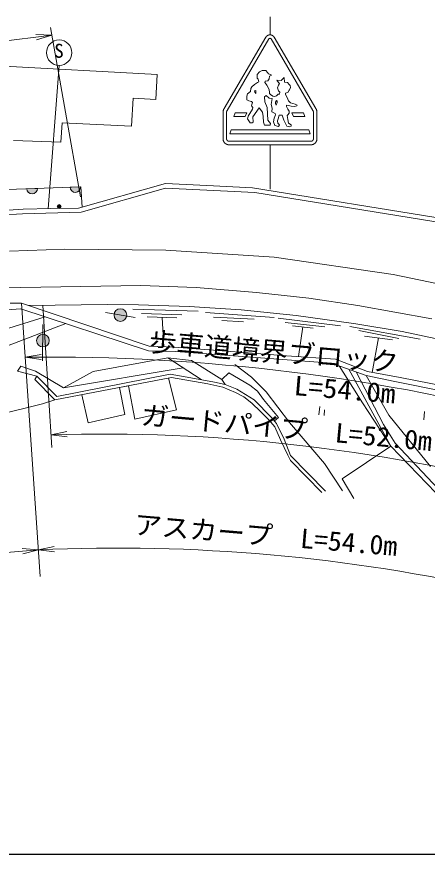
# Model space of a CAD drawing. Units: millimetres, scale not verified. Extents: x 40000 to 680000, y 20000 to 380000.
# Drawn here: x 498016 to 536756, y 205000 to 284088 of the extents above; entities that cross this region are included whole.
import ezdxf
from ezdxf.enums import TextEntityAlignment as Align

# ---------------------------------------------------------------- set-up
doc = ezdxf.new("R2010")
doc.units = ezdxf.units.MM
doc.header["$LTSCALE"] = 1000
doc.linetypes.add('CHAIN', pattern=[18.5, 12, -1.5, 3.5, -1.5])
for name, color, linetype, lineweight in [('M-BMK', 2, 'CHAIN', 13), ('M-STR-HTXT', 7, 'Continuous', 13), ('M-TTL-BAND', 7, 'Continuous', 25), ('M-WORK', 1, 'Continuous', 13)]:
    doc.layers.add(name, color=color, linetype=linetype, lineweight=lineweight)
doc.styles.add('ＭＳ ゴシック', font='')
doc.styles.get('ＭＳ ゴシック').set_extended_font_data('MS Gothic')

# ---------------------------------------------------------------- blocks, each defined once
blk = doc.blocks.new('open_arrow')
at = {"color": 0, "linetype": 'Continuous', "lineweight": -2}
blk.add_lwpolyline([(7.5, 1.25), (0, 0), (7.5, -1.25)], dxfattribs=at)

msp = doc.modelspace()

# ---------------------------------------------------------------- hatches: boundary and pattern name
at = {"layer": 'M-WORK'}
for points in [[(499961, 267882, -0.41421), (499479, 267365, -0.41421), (498962, 267848)], [(504044, 268022, -1), (503044, 267988)], [(502197, 266174, 0.41421), (502017, 266354, 0.41421), (501837, 266174, 1)], [(508394, 255917, 1), (507194, 255917, 1)], [(501082, 253502, 0.41421), (500482, 254102, 0.41421), (499882, 253502, 1)]]:
    msp.add_hatch(color=256, dxfattribs=at).paths.add_polyline_path(points)

# ---------------------------------------------------------------- linework, layer by layer
at = {"layer": 'M-BMK'}
for p, q in [((497322, 261960), (502510, 262151)), ((502510, 262151), (512088, 262047)), ((512088, 262047), (522308, 261370)), ((522308, 261370), (533551, 259739)), ((533551, 259739), (542957, 257763))]:
    msp.add_line(p, q, dxfattribs=at)
at = {"layer": 'M-STR-HTXT'}
for p, q in [((501329, 282347), (459763, 277224)), ((504018, 267096), (501199, 283085)), ((498477, 257041), (500224, 231228)), ((500478, 256827), (501330, 243425)), ((500053, 233753), (469980, 231241))]:
    msp.add_line(p, q, dxfattribs=at)
for points in [[(500319, 252208), (498822, 251941), (500325, 251708)], [(502746, 244910), (501254, 244617), (502761, 244410)], [(498579, 233379), (500053, 233753), (498538, 233877)], [(501540, 234070), (500053, 233753), (501563, 233570)]]:
    msp.add_lwpolyline(points, dxfattribs=at)
for centre, radius, start, end in [((500960, 65410), 186543, 75.15965, 90.65656), ((505990, 81045), 163640, 75.58439, 91.65833), ((507438, 70303), 163616, 77.23269, 92.58693)]:
    msp.add_arc(centre, radius, start, end, dxfattribs=at)
at = {"layer": 'M-TTL-BAND'}
msp.add_line((40000, 205000), (579000, 205000), dxfattribs=at)
at = {"layer": 'M-WORK'}
for p, q in [((521916, 282380), (521916, 284088)), ((494000, 279567), (511264, 278630)), ((502011, 279496), (500983, 265960)), ((511264, 278630), (511143, 276270)), ((520707, 278621), (520916, 278899)), ((520707, 278288), (520707, 278621)), ((520916, 278899), (521174, 279004)), ((521174, 279004), (521507, 279013)), ((521507, 279013), (521676, 278835)), ((521676, 278835), (521760, 278710)), ((521760, 278710), (522019, 278616)), ((521870, 278482), (521840, 278224)), ((522024, 278541), (521870, 278482)), ((522019, 278616), (522024, 278541)), ((520444, 277687), (520192, 277460)), ((520726, 277878), (520444, 277687)), ((520807, 278179), (520707, 278288)), ((520726, 277878), (520856, 277945)), ((520856, 277945), (520807, 278179)), ((521462, 278020), (521427, 277853)), ((521427, 277853), (521451, 277836)), ((521451, 277836), (521624, 277624)), ((521701, 278040), (521462, 278020)), ((521624, 277624), (521833, 277232)), ((521840, 278224), (521701, 278040)), ((522561, 278084), (522980, 278081)), ((522721, 277882), (522561, 278084)), ((522621, 277367), (522706, 277627)), ((522706, 277627), (522809, 277779)), ((522809, 277779), (522721, 277882)), ((522980, 278081), (523260, 278336)), ((523260, 278336), (523274, 277921)), ((523274, 277921), (523558, 277871)), ((523558, 277871), (523711, 277698)), ((523711, 277698), (523814, 277584)), ((519805, 276810), (519741, 276585)), ((520061, 277016), (519805, 276810)), ((520096, 277307), (520061, 277016)), ((520192, 277460), (520096, 277307)), ((520463, 277082), (520583, 277137)), ((520473, 276973), (520463, 277082)), ((520568, 276854), (520473, 276973)), ((520583, 277137), (520568, 276854)), ((521833, 277232), (521858, 276944)), ((521858, 276944), (521882, 276844)), ((521882, 276844), (521972, 276735)), ((522717, 277091), (522621, 277367)), ((522852, 276970), (522717, 277091)), ((522820, 276793), (522852, 276970)), ((523391, 276885), (523370, 276736)), ((523477, 276903), (523391, 276885)), ((523608, 276949), (523477, 276903)), ((523718, 277147), (523608, 276949)), ((523746, 277187), (523718, 277147)), ((523849, 277403), (523746, 277187)), ((523814, 277584), (523849, 277403)), ((508991, 276409), (508835, 273754)), ((511143, 276270), (508991, 276409)), ((519741, 276585), (519720, 276230)), ((519720, 276230), (519922, 276133)), ((519922, 276133), (520168, 276094)), ((520168, 276094), (520253, 275990)), ((521410, 276517), (521560, 276666)), ((521440, 276069), (521410, 276517)), ((521664, 275518), (521440, 276069)), ((521560, 276666), (521843, 276392)), ((521843, 276392), (522121, 276377)), ((521972, 276735), (522171, 276596)), ((522018, 275792), (522082, 276179)), ((522082, 276179), (522121, 276377)), ((522171, 276596), (522349, 276566)), ((522349, 276566), (522528, 276621)), ((522423, 276019), (522536, 276179)), ((522433, 275877), (522423, 276019)), ((522528, 276621), (522692, 276770)), ((522536, 276179), (522589, 276147)), ((522589, 276147), (522582, 275998)), ((522692, 276770), (522820, 276793)), ((523370, 276736), (523544, 276477)), ((523544, 276477), (523665, 276157)), ((523665, 276157), (523863, 275955)), ((520278, 275369), (519860, 274703)), ((520188, 275811), (520183, 275672)), ((520183, 275672), (520308, 275523)), ((520253, 275990), (520188, 275811)), ((520308, 275523), (520278, 275369)), ((520298, 274629), (520884, 275488)), ((520884, 275488), (521217, 275091)), ((521709, 274326), (521664, 275518)), ((522121, 275462), (522018, 275792)), ((522096, 275100), (522121, 275462)), ((522486, 275742), (522433, 275877)), ((522582, 275998), (522486, 275742)), ((523480, 275728), (523462, 275611)), ((523462, 275611), (523601, 275373)), ((523661, 275696), (523480, 275728)), ((523601, 275373), (523739, 275185)), ((523899, 275653), (523661, 275696)), ((523863, 275955), (524300, 275834)), ((524240, 275625), (523899, 275653)), ((524463, 275671), (524240, 275625)), ((524300, 275834), (524481, 275749)), ((524481, 275749), (524463, 275671)), ((518640, 275028), (518500, 274659)), ((519587, 274659), (518500, 274659)), ((519727, 275028), (518640, 275028)), ((519727, 275028), (519587, 274659)), ((519860, 274703), (519806, 274440)), ((519806, 274440), (520029, 274077)), ((520317, 274132), (520298, 274629)), ((521217, 275091), (521274, 274659)), ((521274, 274659), (521316, 274122)), ((522401, 274954), (522096, 275100)), ((522231, 274167), (522302, 274525)), ((522302, 274525), (522426, 274837)), ((522426, 274837), (522401, 274954)), ((522675, 274458), (522621, 274259)), ((522785, 274805), (522675, 274458)), ((523058, 274788), (522785, 274805)), ((523207, 274316), (523058, 274788)), ((523594, 274816), (523530, 274770)), ((523530, 274770), (523590, 274394)), ((523732, 274979), (523594, 274816)), ((523739, 275185), (523732, 274979)), ((523990, 275028), (524130, 274659)), ((523990, 275028), (525076, 275028)), ((524130, 274659), (525216, 274659)), ((525076, 275028), (525216, 274659)), ((502297, 274061), (502173, 272252)), ((508835, 273754), (502297, 274061)), ((520029, 274077), (520218, 274072)), ((520218, 274072), (520317, 274132)), ((521316, 274122), (521410, 273849)), ((521410, 273849), (521932, 273844)), ((521962, 274022), (521709, 274326)), ((521932, 273844), (521962, 274022)), ((522380, 273808), (522231, 274167)), ((522714, 273734), (522380, 273808)), ((522621, 274259), (522653, 274025)), ((522653, 274025), (522816, 273886)), ((522816, 273886), (522714, 273734)), ((523498, 273741), (523207, 274316)), ((523757, 273698), (523498, 273741)), ((523590, 274394), (523654, 274039)), ((523654, 274039), (523927, 273876)), ((523913, 273755), (523757, 273698)), ((523927, 273876), (523913, 273755)), ((518254, 273397), (518114, 273029)), ((518114, 273029), (525719, 273029)), ((518254, 273397), (525579, 273397)), ((525579, 273397), (525719, 273029)), ((502173, 272252), (497699, 272413)), ((521916, 271998), (521916, 267819)), ((503851, 266015), (512063, 268330)), ((512063, 268330), (515942, 268157)), ((515942, 268157), (520268, 267921)), ((490234, 267548), (504075, 268023)), ((504075, 268023), (504192, 266112)), ((504080, 265633), (512061, 267908)), ((512061, 267908), (520491, 267494)), ((520268, 267921), (541171, 264553)), ((520491, 267494), (541081, 264132)), ((495108, 265696), (498631, 265904)), ((498631, 265904), (501236, 265966)), ((501236, 265966), (503851, 266015)), ((494329, 265251), (498545, 265477)), ((498545, 265477), (504080, 265633)), ((496514, 258486), (509731, 258709)), ((509731, 258709), (514948, 258510)), ((514948, 258510), (520637, 258052)), ((520637, 258052), (525569, 257519)), ((497399, 257041), (498477, 257041)), ((498477, 257041), (510520, 252971)), ((525569, 257519), (530205, 256812)), ((493433, 256160), (498413, 256507)), ((498413, 256507), (510435, 252547)), ((499165, 256808), (506569, 256912)), ((506569, 256912), (509508, 256868)), ((508981, 256472), (515128, 256273)), ((509508, 256868), (514288, 256718)), ((514288, 256718), (519192, 256399)), ((519192, 256399), (524380, 255885)), ((530205, 256812), (537194, 255548)), ((500692, 255756), (495650, 254165)), ((509183, 255676), (506405, 256158)), ((509774, 256050), (513603, 255939)), ((510332, 255740), (513120, 255641)), ((511726, 255691), (511884, 252915)), ((515830, 256154), (522300, 255696)), ((516586, 255733), (520428, 255522)), ((522684, 255622), (528571, 254890)), ((524380, 255885), (530019, 255098)), ((497155, 252997), (502638, 255115)), ((500439, 251589), (500464, 255022)), ((517355, 255398), (519412, 255287)), ((523353, 255200), (527096, 254816)), ((524047, 254903), (525981, 254692)), ((525014, 254797), (524600, 252000)), ((529463, 254841), (536081, 253639)), ((530019, 255098), (534383, 254354)), ((530306, 254444), (534086, 253713)), ((530839, 253936), (533491, 253577)), ((534383, 254354), (539102, 253371)), ((532165, 253756), (531550, 250509)), ((511880, 252511), (510435, 252547)), ((512900, 252873), (510520, 252971)), ((513033, 252491), (511880, 252511)), ((512900, 252873), (519022, 252401)), ((513033, 252491), (527719, 251384)), ((519022, 252401), (523483, 252078)), ((505223, 250592), (512272, 251869)), ((515413, 249824), (512272, 251869)), ((512272, 251869), (514505, 251624)), ((517357, 249823), (514505, 251624)), ((523483, 252078), (528094, 251756)), ((528094, 251756), (531118, 250591)), ((498081, 250619), (498393, 251098)), ((498393, 251098), (499784, 250632)), ((502417, 249038), (513727, 250922)), ((520178, 250064), (518604, 251241)), ((527719, 251384), (530986, 250203)), ((530644, 247644), (528430, 251127)), ((529352, 250793), (533311, 243547)), ((499923, 250136), (498081, 250619)), ((499923, 250136), (499714, 249835)), ((499784, 250632), (502417, 249038)), ((501782, 248215), (499923, 250136)), ((501608, 247905), (512611, 250024)), ((512493, 250321), (501782, 248215)), ((502417, 249038), (505223, 250592)), ((513083, 246965), (512336, 249971)), ((514450, 250003), (512493, 250321)), ((512611, 250024), (516044, 249429)), ((516689, 249587), (514450, 250003)), ((517357, 249823), (518030, 250469)), ((518030, 250469), (520004, 249283)), ((521541, 248663), (520178, 250064)), ((532630, 245594), (530049, 250541)), ((530986, 250203), (533712, 249633)), ((530986, 250203), (533125, 246462)), ((531118, 250591), (534191, 250009)), ((534191, 250009), (541256, 248621)), ((501608, 247905), (499714, 249835)), ((507713, 249081), (508563, 249244)), ((508563, 249244), (509161, 246098)), ((516044, 249429), (517469, 249119)), ((517699, 249365), (516689, 249587)), ((517699, 249365), (517357, 249823)), ((518777, 248905), (517699, 249365)), ((520004, 249283), (520739, 248725)), ((533712, 249633), (540863, 248220)), ((504153, 248395), (504754, 245734)), ((508207, 246514), (507713, 249081)), ((517469, 249119), (518671, 248598)), ((518671, 248598), (519440, 248189)), ((520433, 247922), (518777, 248905)), ((520739, 248725), (521305, 247955)), ((523747, 245763), (521541, 248663)), ((500435, 247529), (501608, 247905)), ((519440, 248189), (520196, 247582)), ((520196, 247582), (521014, 246814)), ((522053, 246249), (520433, 247922)), ((521305, 247955), (522704, 246246)), ((533311, 243547), (530644, 247644)), ((496115, 246454), (500435, 247529)), ((509161, 246098), (513083, 246965)), ((521014, 246814), (521807, 246021)), ((526606, 247275), (526536, 246494)), ((527074, 246962), (527014, 246437)), ((536508, 246799), (536439, 246018)), ((504754, 245734), (508207, 246514)), ((521807, 246021), (522365, 245351)), ((522531, 245682), (522053, 246249)), ((522704, 246246), (522325, 245927)), ((533125, 246462), (537075, 241630)), ((522365, 245351), (522922, 244149)), ((523239, 244186), (522531, 245682)), ((527056, 241896), (523747, 245763)), ((533719, 243832), (532630, 245594)), ((522922, 244149), (523604, 242674)), ((523850, 242664), (523239, 244186)), ((538307, 238944), (533719, 243832)), ((528725, 240461), (533311, 243547)), ((533311, 243547), (538417, 238242)), ((523604, 242674), (523852, 242191)), ((527148, 239278), (523850, 242664)), ((523852, 242191), (526801, 239155)), ((528754, 239306), (527056, 241896)), ((529828, 238602), (528725, 240461))]:
    msp.add_line(p, q, dxfattribs=at)
for points in [[(517490, 275083), (517490, 275089), (517490, 275094), (517490, 275100), (517491, 275105), (517491, 275111), (517491, 275116), (517491, 275122), (517492, 275127), (517492, 275133), (517493, 275138), (517493, 275144), (517494, 275150), (517494, 275155), (517495, 275161), (517495, 275166), (517496, 275172), (517497, 275177), (517498, 275183), (517499, 275188), (517500, 275194), (517501, 275199), (517502, 275204), (517503, 275210), (517504, 275215), (517505, 275221), (517506, 275226), (517507, 275232), (517508, 275237), (517510, 275242), (517511, 275248), (517513, 275253), (517514, 275259), (517516, 275264), (517517, 275269), (517519, 275275), (517520, 275280), (517522, 275285), (517524, 275291), (517525, 275296), (517527, 275301), (517529, 275306), (517531, 275311), (517533, 275317), (517535, 275322), (517537, 275327), (517539, 275332), (517541, 275337), (517543, 275342), (517546, 275348), (517548, 275353), (517550, 275358), (517552, 275363), (517555, 275368), (517557, 275373), (517560, 275378), (517562, 275383), (517565, 275388), (517567, 275393), (517570, 275397), (517573, 275402), (517575, 275407), (517578, 275412), (517581, 275417), (521537, 282163), (521544, 282175), (521552, 282188), (521561, 282199), (521569, 282211), (521578, 282222), (521588, 282233), (521598, 282244), (521608, 282254), (521619, 282264), (521629, 282274), (521641, 282283), (521652, 282292), (521664, 282301), (521676, 282309), (521688, 282317), (521701, 282324), (521713, 282331), (521726, 282337), (521740, 282343), (521753, 282349), (521767, 282354), (521780, 282359), (521794, 282363), (521808, 282367), (521823, 282370), (521837, 282373), (521851, 282376), (521865, 282377), (521880, 282379), (521894, 282380), (521909, 282380), (521924, 282380), (521938, 282380), (521953, 282379), (521967, 282377), (521981, 282376), (521996, 282373), (522010, 282370), (522024, 282367), (522038, 282363), (522052, 282359), (522066, 282354), (522079, 282349), (522093, 282343), (522106, 282337), (522119, 282331), (522132, 282324), (522144, 282317), (522157, 282309), (522169, 282301), (522180, 282292), (522192, 282283), (522203, 282274), (522214, 282264), (522225, 282254), (522235, 282244), (522245, 282233), (522254, 282222), (522263, 282211), (522272, 282199), (522280, 282188), (522288, 282175), (522296, 282163), (526252, 275417), (526254, 275412), (526257, 275407), (526260, 275402), (526263, 275397), (526265, 275393), (526268, 275388), (526270, 275383), (526273, 275378), (526275, 275373), (526278, 275368), (526280, 275363), (526282, 275358), (526285, 275353), (526287, 275348), (526289, 275342), (526291, 275337), (526293, 275332), (526295, 275327), (526298, 275322), (526299, 275317), (526301, 275311), (526303, 275306), (526305, 275301), (526307, 275296), (526309, 275291), (526311, 275285), (526312, 275280), (526314, 275275), (526315, 275269), (526317, 275264), (526318, 275259), (526320, 275253), (526321, 275248), (526323, 275242), (526324, 275237), (526325, 275232), (526327, 275226), (526328, 275221), (526329, 275215), (526330, 275210), (526331, 275204), (526332, 275199), (526333, 275194), (526334, 275188), (526335, 275183), (526336, 275177), (526336, 275172), (526337, 275166), (526338, 275161), (526338, 275155), (526339, 275150), (526339, 275144), (526340, 275138), (526340, 275133), (526341, 275127), (526341, 275122), (526341, 275116), (526342, 275111), (526342, 275105), (526342, 275100), (526342, 275094), (526342, 275089), (526342, 275083), (526342, 272548), (526342, 272535), (526342, 272521), (526341, 272507), (526340, 272494), (526338, 272480), (526336, 272466), (526334, 272453), (526331, 272439), (526328, 272426), (526325, 272413), (526322, 272399), (526318, 272386), (526314, 272373), (526309, 272360), (526304, 272347), (526299, 272335), (526294, 272322), (526288, 272310), (526282, 272298), (526275, 272285), (526269, 272273), (526262, 272262), (526254, 272250), (526247, 272239), (526239, 272227), (526231, 272216), (526222, 272206), (526214, 272195), (526205, 272184), (526195, 272174), (526186, 272164), (526176, 272155), (526166, 272145), (526156, 272136), (526146, 272127), (526135, 272118), (526124, 272110), (526113, 272102), (526102, 272094), (526091, 272086), (526079, 272079), (526067, 272072), (526055, 272065), (526043, 272059), (526031, 272053), (526018, 272047), (526006, 272042), (525993, 272036), (525980, 272032), (525967, 272027), (525954, 272023), (525941, 272019), (525928, 272015), (525915, 272012), (525901, 272009), (525888, 272007), (525874, 272005), (525861, 272003), (525847, 272001), (525833, 272000), (525820, 271999), (525806, 271999), (525792, 271998), (518040, 271998), (518027, 271999), (518013, 271999), (517999, 272000), (517985, 272001), (517972, 272003), (517958, 272005), (517945, 272007), (517931, 272009), (517918, 272012), (517905, 272015), (517891, 272019), (517878, 272023), (517865, 272027), (517852, 272032), (517839, 272036), (517827, 272042), (517814, 272047), (517802, 272053), (517789, 272059), (517777, 272065), (517765, 272072), (517753, 272079), (517742, 272086), (517730, 272094), (517719, 272102), (517708, 272110), (517697, 272118), (517687, 272127), (517676, 272136), (517666, 272145), (517656, 272155), (517647, 272164), (517637, 272174), (517628, 272184), (517619, 272195), (517610, 272206), (517602, 272216), (517594, 272227), (517586, 272239), (517578, 272250), (517571, 272262), (517564, 272273), (517557, 272285), (517551, 272298), (517545, 272310), (517539, 272322), (517533, 272335), (517528, 272347), (517523, 272360), (517519, 272373), (517515, 272386), (517511, 272399), (517507, 272413), (517504, 272426), (517501, 272439), (517499, 272453), (517496, 272466), (517494, 272480), (517493, 272494), (517492, 272507), (517491, 272521), (517490, 272535), (517490, 272548)], [(517820, 275083), (517820, 275086), (517820, 275089), (517820, 275091), (517820, 275094), (517821, 275097), (517821, 275100), (517821, 275102), (517821, 275105), (517821, 275108), (517821, 275111), (517822, 275113), (517822, 275116), (517822, 275119), (517823, 275122), (517823, 275125), (517823, 275127), (517824, 275130), (517824, 275133), (517824, 275136), (517825, 275138), (517825, 275141), (517826, 275144), (517826, 275146), (517827, 275149), (517828, 275152), (517828, 275155), (517829, 275157), (517829, 275160), (517830, 275163), (517831, 275165), (517831, 275168), (517832, 275171), (517833, 275173), (517834, 275176), (517834, 275179), (517835, 275181), (517836, 275184), (517837, 275187), (517838, 275189), (517839, 275192), (517840, 275195), (517841, 275197), (517842, 275200), (517843, 275202), (517844, 275205), (517845, 275208), (517846, 275210), (517847, 275213), (517848, 275215), (517849, 275218), (517850, 275220), (517851, 275223), (517853, 275225), (517854, 275228), (517855, 275230), (517856, 275233), (517857, 275235), (517859, 275238), (517860, 275240), (517861, 275243), (517863, 275245), (517864, 275247), (517866, 275250), (521821, 281996), (521823, 281999), (521825, 282002), (521827, 282005), (521830, 282008), (521832, 282011), (521834, 282014), (521837, 282016), (521839, 282019), (521842, 282021), (521845, 282024), (521847, 282026), (521850, 282028), (521853, 282031), (521856, 282033), (521859, 282034), (521862, 282036), (521866, 282038), (521869, 282040), (521872, 282041), (521875, 282043), (521879, 282044), (521882, 282045), (521886, 282046), (521889, 282047), (521893, 282048), (521896, 282049), (521900, 282049), (521904, 282050), (521907, 282050), (521911, 282050), (521914, 282050), (521918, 282050), (521922, 282050), (521925, 282050), (521929, 282050), (521933, 282049), (521936, 282049), (521940, 282048), (521943, 282047), (521947, 282046), (521950, 282045), (521954, 282044), (521957, 282043), (521960, 282041), (521964, 282040), (521967, 282038), (521970, 282036), (521973, 282034), (521976, 282033), (521979, 282031), (521982, 282028), (521985, 282026), (521988, 282024), (521991, 282021), (521993, 282019), (521996, 282016), (521998, 282014), (522001, 282011), (522003, 282008), (522005, 282005), (522007, 282002), (522009, 281999), (522011, 281996), (525967, 275250), (525968, 275247), (525970, 275245), (525971, 275243), (525972, 275240), (525974, 275238), (525975, 275235), (525976, 275233), (525978, 275230), (525979, 275228), (525980, 275225), (525981, 275223), (525982, 275220), (525983, 275218), (525985, 275215), (525986, 275213), (525987, 275210), (525988, 275208), (525989, 275205), (525990, 275202), (525991, 275200), (525992, 275197), (525993, 275195), (525994, 275192), (525995, 275189), (525996, 275187), (525996, 275184), (525997, 275181), (525998, 275179), (525999, 275176), (526000, 275173), (526000, 275171), (526001, 275168), (526002, 275165), (526002, 275163), (526003, 275160), (526004, 275157), (526004, 275155), (526005, 275152), (526006, 275149), (526006, 275146), (526007, 275144), (526007, 275141), (526008, 275138), (526008, 275136), (526008, 275133), (526009, 275130), (526009, 275127), (526010, 275125), (526010, 275122), (526010, 275119), (526011, 275116), (526011, 275113), (526011, 275111), (526011, 275108), (526012, 275105), (526012, 275102), (526012, 275100), (526012, 275097), (526012, 275094), (526012, 275091), (526012, 275089), (526012, 275086), (526012, 275083), (526012, 272548), (526012, 272543), (526012, 272537), (526012, 272532), (526011, 272527), (526011, 272521), (526010, 272516), (526009, 272510), (526008, 272505), (526007, 272499), (526005, 272494), (526004, 272489), (526002, 272484), (526001, 272478), (525999, 272473), (525997, 272468), (525995, 272463), (525993, 272458), (525990, 272453), (525988, 272448), (525985, 272443), (525983, 272438), (525980, 272434), (525977, 272429), (525974, 272424), (525971, 272420), (525968, 272416), (525964, 272411), (525961, 272407), (525957, 272403), (525954, 272399), (525950, 272395), (525946, 272391), (525942, 272387), (525938, 272383), (525934, 272380), (525929, 272376), (525925, 272373), (525921, 272370), (525916, 272367), (525912, 272364), (525907, 272361), (525902, 272358), (525897, 272355), (525893, 272353), (525888, 272350), (525883, 272348), (525878, 272346), (525873, 272344), (525868, 272342), (525862, 272340), (525857, 272338), (525852, 272337), (525847, 272335), (525841, 272334), (525836, 272333), (525830, 272332), (525825, 272331), (525820, 272330), (525814, 272330), (525809, 272329), (525803, 272329), (525798, 272328), (525792, 272328), (518040, 272328), (518035, 272328), (518029, 272329), (518024, 272329), (518018, 272330), (518013, 272330), (518007, 272331), (518002, 272332), (517997, 272333), (517991, 272334), (517986, 272335), (517981, 272337), (517975, 272338), (517970, 272340), (517965, 272342), (517960, 272344), (517955, 272346), (517950, 272348), (517945, 272350), (517940, 272353), (517935, 272355), (517930, 272358), (517926, 272361), (517921, 272364), (517916, 272367), (517912, 272370), (517907, 272373), (517903, 272376), (517899, 272380), (517895, 272383), (517891, 272387), (517887, 272391), (517883, 272395), (517879, 272399), (517875, 272403), (517872, 272407), (517868, 272411), (517865, 272416), (517862, 272420), (517858, 272424), (517855, 272429), (517853, 272434), (517850, 272438), (517847, 272443), (517844, 272448), (517842, 272453), (517840, 272458), (517838, 272463), (517835, 272468), (517833, 272473), (517832, 272478), (517830, 272484), (517828, 272489), (517827, 272494), (517826, 272499), (517825, 272505), (517824, 272510), (517823, 272516), (517822, 272521), (517821, 272527), (517821, 272532), (517821, 272537), (517820, 272543), (517820, 272548)]]:
    msp.add_lwpolyline(points, close=True, dxfattribs=at)
for points in [[(499961, 267882, -0.41421), (499479, 267365, -0.41421), (498962, 267848)], [(504044, 268022, -1), (503044, 267988)]]:
    msp.add_lwpolyline(points, format="xyb", close=True, dxfattribs=at)
for centre, radius in [((502016, 280696), 1200), ((502017, 266174), 180), ((507794, 255917), 600), ((500482, 253502), 600)]:
    msp.add_circle(centre, radius, dxfattribs=at)

# ---------------------------------------------------------------- block references
at = {"layer": 'M-STR-HTXT', "xscale": 200, "yscale": 200, "rotation": 187}
msp.add_blockref('open_arrow', (501329, 282347), dxfattribs=at)

# ---------------------------------------------------------------- texts
at = {"layer": 'M-STR-HTXT', "style": 'ＭＳ ゴシック'}
for s, rotation, width, p in [('歩車道境界ブロック', 355.177, 1.05, (522149, 250995)), ('L=54.0m', 355.177, 1.1, (528847, 247419)), ('ガードパイプ\u3000L=52.0m', 354.771, 1.05, (523346, 243787)), ('アスカープ\u3000L=54.0m', 355.177, 1.05, (521386, 233667))]:
    msp.add_text(s, height=1833, rotation=rotation, dxfattribs=dict(at, width=width)).set_placement(p, align=Align.BOTTOM_CENTER)
at = {"layer": 'M-WORK', "style": 'ＭＳ ゴシック'}
msp.add_text('S', height=1320, dxfattribs=at).set_placement((501552, 281533), align=Align.TOP_LEFT)

doc.saveas('drawing.dxf')
